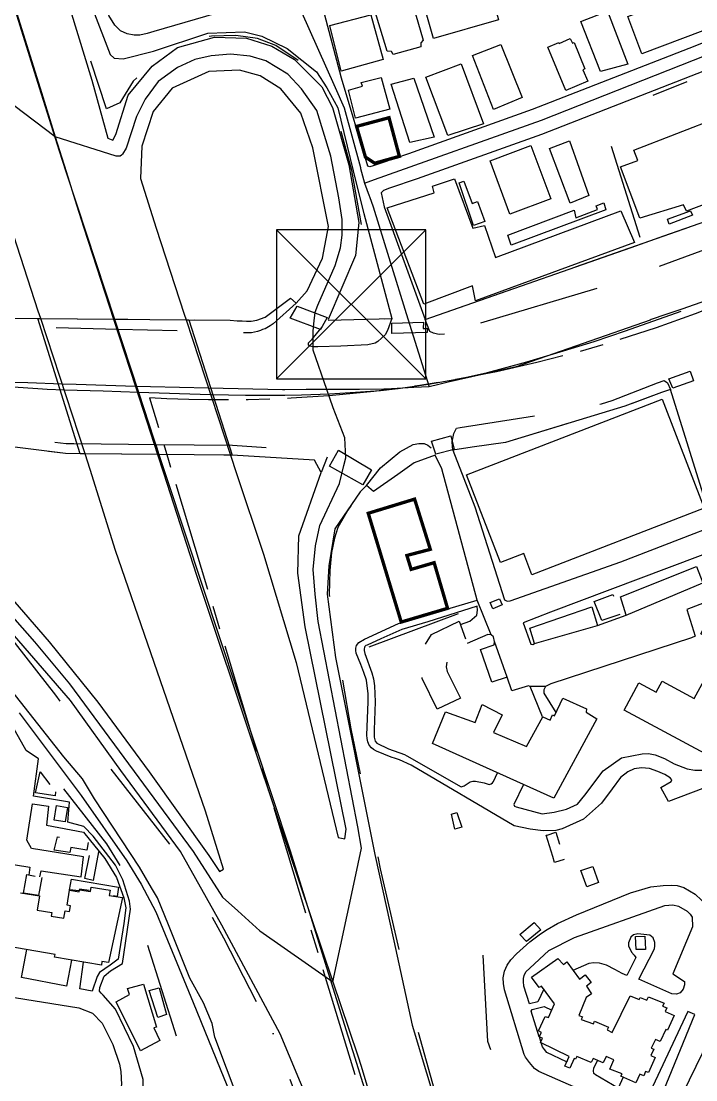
# Model space of a CAD drawing. Header units: millimetres. Extents: x 198785 to 203305, y 542885 to 545889.
# Drawn here: x 201606.3 to 201809.7, y 544635.4 to 544954.6 of the extents above; entities that cross this region are included whole.
import ezdxf

# ---------------------------------------------------------------- set-up
doc = ezdxf.new("R2010")
doc.units = ezdxf.units.MM
for name, pattern in [('FENCE_25K', [54.3, 28.7, -9.2, -16.4]), ('HIDDEN_BULD_25K', [28.8, 18.4, -10.4]), ('HIDDEN_EMD_25K', [50.97, 33.12, -5.36, 7.13, -5.36]), ('HIDDEN_IN_25K', [56.5, 36.5, -20])]:
    doc.linetypes.add(name, pattern=pattern)
for name, color, linetype in [('A0013111', 253, 'Continuous'), ('A0013114', 253, 'Continuous'), ('A0013117', 253, 'Continuous'), ('A0013118', 253, 'Continuous'), ('A0023211', 253, 'Continuous'), ('A0023214', 253, 'Continuous'), ('A0023217', 253, 'Continuous'), ('A0033324', 253, 'Continuous'), ('A0043325', 253, 'Continuous'), ('A0073340', 253, 'Continuous'), ('B0014111', 253, 'Continuous'), ('B0014112', 253, 'Continuous'), ('B0014113', 253, 'Continuous'), ('B0014115', 253, 'Continuous'), ('B0014116', 253, 'Continuous'), ('B0024120', 253, 'Continuous'), ('C0076117', 253, 'Continuous'), ('C0523121', 253, 'Continuous'), ('G0018117', 253, 'Continuous'), ('H0027313', 253, 'Continuous')]:
    doc.layers.add(name, color=color, linetype=linetype)

# ---------------------------------------------------------------- blocks, each defined once
blk = doc.blocks.new('H0027313')
at = {"layer": 'H0027313'}
blk.add_lwpolyline([(-22.5, 22.5), (-22.5, -22.5), (22.5, -22.5), (22.5, 22.5)], close=True, dxfattribs=at)
for points in [[(22.5, 22.5), (-22.5, -22.5)], [(-22.5, 22.5), (22.5, -22.5)]]:
    blk.add_lwpolyline(points, dxfattribs=at)

msp = doc.modelspace()

# ---------------------------------------------------------------- linework, layer by layer
at = {"layer": 'A0013111'}
for points in [[(201599.99, 545027.11), (201627.58, 544936.85), (201632.4, 544919.3), (201633.93, 544918.72), (201634.81, 544920.48), (201638.57, 544932.28), (201645.79, 544941.05), (201653.47, 544946.65), (201664.55, 544949.78), (201674.19, 544949.47), (201681.82, 544947.13), (201688.71, 544943.04), (201696.96, 544934.82), (201700.15, 544928.56), (201705.06, 544911.33), (201708.14, 544893.9), (201707.04, 544883.98), (201698.85, 544864.63), (201698.98, 544864.47)], [(201675.68, 544864.16), (201677.34, 544864.48), (201679.89, 544865.38), (201687.47, 544871.08), (201689.18, 544869.63), (201692.56, 544873.29), (201697.18, 544883.16), (201698.98, 544892.67), (201694.22, 544916.43), (201690.65, 544926.9), (201684.63, 544934.22), (201678.35, 544938.11), (201672.12, 544939.83), (201662.9, 544939.48), (201651.81, 544934.39), (201646.11, 544927.34), (201642.71, 544916.95), (201642.31, 544907.14), (201646.96, 544892.17), (201655.45, 544866.32), (201656.02, 544864.59), (201669.41, 544823.74), (201671.21, 544818.25), (201679.37, 544793.87), (201689.21, 544761.2), (201701.91, 544708.48), (201703.83, 544708.07), (201704.32, 544710.97), (201691.92, 544771.98), (201689.69, 544788.16), (201689.98, 544799.42), (201696.73, 544818.55), (201694.68, 544822.2)], [(201597.84, 544786.83), (201614.72, 544767.48), (201629.4, 544749.25), (201644.89, 544728.25), (201662.85, 544703.06), (201666.11, 544698.21), (201667.26, 544698.91), (201661.86, 544716.44), (201634.73, 544795.05), (201627.1, 544819.48), (201625.56, 544824.19), (201612.2, 544864.94), (201611.46, 544867.21), (201598.65, 544906.4)], [(201729.32, 544504.35), (201709.13, 544575.29), (201693.28, 544627.88), (201684.37, 544649.31), (201666.82, 544682.06), (201654.39, 544704.28), (201636.4, 544728.62), (201621.21, 544749.8), (201603.03, 544770.8), (201582.94, 544793.04), (201564.31, 544811.63), (201563.44, 544812.15), (201549.95, 544814.63), (201497.63, 544855.08)], [(201719.8, 544817.94), (201712.48, 544812.83), (201710.37, 544814.56), (201708.49, 544812.67), (201700.81, 544801.56), (201699.05, 544790.35), (201698.54, 544781.88), (201701.09, 544762.73), (201712.88, 544703.36), (201718.6, 544677.3), (201724.19, 544651.84), (201750.04, 544565.66), (201768.63, 544504.36)]]:
    msp.add_lwpolyline(points, dxfattribs=at)
at = {"layer": 'A0013114'}
for points in [[(201728.13, 544864.71), (201790.19, 544886.41), (201800.04, 544889.86), (201854.14, 544908.77), (201853.47, 544910.62), (201840.89, 544945.77), (201839.4, 544949.32), (201837.3, 544949.67)], [(201550.87, 544878.91), (201563.61, 544872.74), (201570.6, 544869.96), (201577.12, 544867.72), (201581.37, 544866.7), (201582.03, 544865.64), (201584.83, 544865.38), (201591.95, 544865.09), (201611.36, 544864.95), (201612.2, 544864.94), (201656.02, 544864.59), (201656.87, 544864.58), (201669.35, 544864.46), (201671.46, 544864.3), (201672.97, 544864.26), (201674.21, 544864.16), (201675.68, 544864.16)], [(201698.98, 544864.47), (201718.02, 544864.95)], [(201802.05, 544843.6), (201799.27, 544842.68), (201788.22, 544838.52), (201752.34, 544827.55), (201742.2, 544826.13), (201736.38, 544825.31)], [(201694.68, 544822.2), (201669.89, 544823.73), (201669.41, 544823.74), (201625.56, 544824.19), (201624.13, 544824.2), (201619.71, 544824.25), (201589.77, 544827.96), (201567.43, 544830.61), (201565.26, 544831.15), (201564.88, 544831.17)], [(201731.1, 544823.8), (201724.79, 544821.42), (201719.8, 544817.94)]]:
    msp.add_lwpolyline(points, dxfattribs=at)
at = {"layer": 'A0013117'}
for points in [[(201711.43, 544910.72), (201710.83, 544910.94), (201702.87, 544937.47), (201697.32, 544958.3), (201697.72, 544959.84), (201700.41, 544961.61), (201701.46, 544961.91), (201801.39, 544991.38), (201808.33, 544992.21), (201814.51, 544990.75), (201819.34, 544988.16), (201823.6, 544984.13), (201828.58, 544975.19), (201834.72, 544960.51), (201834.35, 544957.2), (201834.18, 544957.04), (201833.66, 544956.84), (201809.37, 544947.07), (201760.35, 544927.98), (201723.08, 544914.6), (201714.82, 544911.8), (201712.4, 544910.99), (201711.43, 544910.72)], [(201627.88, 544958.17), (201633.11, 544944.61), (201634.33, 544943.47), (201637.03, 544943.25), (201646.18, 544945.57), (201662.62, 544951.01), (201673.59, 544951.44), (201678.85, 544950.1), (201686.49, 544946.34), (201695.3, 544939.31), (201698.47, 544934.57), (201701.75, 544928.47), (201706.4, 544909.48), (201708.48, 544900.99), (201709.55, 544896.61), (201718.02, 544864.95)], [(201837.3, 544949.67), (201836.58, 544949.39), (201812.31, 544939.64), (201763.16, 544920.48), (201725.71, 544907.05), (201717.38, 544904.23), (201715.51, 544903.6), (201714.85, 544902.85), (201715.74, 544898.59), (201728.13, 544864.71)]]:
    msp.add_lwpolyline(points, dxfattribs=at)
at = {"layer": 'A0013118'}
for points in [[(201736.38, 544825.31), (201743.01, 544808.16), (201751.99, 544780.18), (201752.79, 544779.78), (201753.67, 544779.81), (201787.1, 544791.61), (201834.42, 544809.84), (201842.19, 544812.83), (201875.65, 544825.72), (201875.64, 544827.04), (201874.94, 544828.35), (201874.22, 544828.92), (201871.94, 544828.75), (201815.36, 544805.7), (201813.41, 544807.18), (201802.05, 544843.6)], [(201875.17, 544802.92), (201850.11, 544793.47), (201845.05, 544791.57), (201810.89, 544778.69), (201806.93, 544777.18), (201809.46, 544769.17), (201808.36, 544768.72), (201766.01, 544754.77), (201764.34, 544753.95), (201759.72, 544754.04), (201759.19, 544754.24), (201754.18, 544752.72), (201752.77, 544756.82), (201749.03, 544767.59), (201748.72, 544768.93), (201747.97, 544769.59), (201743.74, 544780.02), (201733.06, 544819.66), (201731.1, 544823.8)], [(201838.74, 544803.39), (201837.37, 544803.34), (201765.82, 544776.38), (201757.61, 544773.23), (201759.98, 544766.72), (201760.58, 544766.62), (201761.08, 544766.95), (201780.04, 544772.35), (201788.65, 544775.47), (201811.74, 544785.24), (201817.82, 544787.64), (201835.81, 544793.48), (201842.39, 544796.57), (201840.73, 544802.04), (201839.79, 544803.15), (201838.74, 544803.39)], [(201788.65, 544775.47), (201786.96, 544781.08), (201809.88, 544790.22), (201811.74, 544785.24)], [(201822.13, 544727.2), (201801.44, 544719.34), (201799.11, 544723.55), (201802.25, 544725.39), (201802.45, 544725.84), (201801.95, 544726.49), (201800.31, 544727.47), (201798.19, 544728.37), (201795.67, 544729.23), (201793.29, 544729.5), (201791.12, 544729.17), (201789.2, 544728.28), (201786.92, 544726.55), (201784.43, 544723.12), (201781.2, 544718.84), (201775.83, 544713.98), (201769.36, 544711.12), (201767.44, 544710.57), (201763.69, 544710.45), (201759.76, 544710.97), (201754.88, 544712.01), (201723.82, 544730.24), (201720.31, 544731.86), (201719.11, 544732.29), (201717.79, 544732.69), (201713.4, 544734.49), (201712.51, 544735), (201711.93, 544735.51), (201711.22, 544736.3), (201710.8, 544737.33), (201710.61, 544738.29), (201710.52, 544739.37), (201710.89, 544749.33), (201710.93, 544751.76), (201710.38, 544755.88), (201709.55, 544758.24), (201708.65, 544760.61), (201707.32, 544764.03), (201707.17, 544764.82), (201707.18, 544765.53), (201707.35, 544766.32), (201708.06, 544767.28), (201709.75, 544768.23), (201720.02, 544773.01), (201743.74, 544780.02)], [(201743.79, 544778.26), (201728.85, 544773.53), (201721.06, 544771.14), (201714.71, 544768.35), (201710.62, 544766.51), (201710.23, 544766.35), (201709.94, 544766.11), (201709.77, 544765.84), (201709.66, 544765.29), (201709.7, 544764.89), (201709.94, 544763.97), (201712, 544758.1), (201712.48, 544756.36), (201712.8, 544754.22), (201713, 544749.34), (201712.74, 544740.98), (201712.68, 544738.74), (201712.98, 544737.54), (201713.5, 544736.91), (201716.99, 544735.19), (201721.82, 544733.49), (201722.57, 544733.14), (201738.97, 544723.71), (201739.79, 544724.08), (201741.63, 544725.28), (201742.49, 544725.44), (201743.22, 544725.47), (201745.89, 544724.95), (201747.42, 544724.49), (201747.98, 544724.64), (201748.34, 544724.95), (201748.63, 544725.38), (201749.86, 544727.98)], [(201738.7, 544772.67), (201741.57, 544773.7), (201743.63, 544775.49), (201743.83, 544776.98), (201743.79, 544778.26)], [(201761.08, 544766.95), (201759.62, 544771.57), (201778.3, 544778.04), (201780.04, 544772.35)], [(201747.97, 544769.59), (201747, 544769.7), (201740.77, 544767.01)], [(201752.77, 544756.82), (201748.14, 544755.31), (201744.73, 544765.18), (201748.89, 544766.58), (201749.03, 544767.59)], [(201763.48, 544744.87), (201759.72, 544754.04)], [(201764.34, 544753.95), (201763.83, 544752.97), (201763.89, 544751.95), (201767.49, 544746.15)], [(201671.71, 544629.58), (201664.65, 544648.27), (201663.86, 544652.35), (201661.29, 544658.63), (201657.2, 544666.09), (201650.68, 544682.09), (201647.36, 544690.24), (201645.6, 544693.3), (201641.94, 544699.52), (201628.44, 544720.1), (201624.79, 544726.14), (201619.18, 544732.8), (201603.54, 544752.67)], [(201605.67, 544746.05), (201624.44, 544721.09), (201638.16, 544701.48), (201642.51, 544694.42), (201646.86, 544686.07), (201658.14, 544658.68), (201667.36, 544636.02), (201674.9, 544617.72)], [(201643.08, 544632.31), (201643.11, 544635.45), (201640.18, 544645.43), (201634.79, 544656.69), (201631.05, 544660.89), (201630.38, 544661.55), (201629.96, 544662.15), (201630.07, 544663.23), (201631.35, 544666.63), (201633.22, 544668.3), (201636.85, 544670.44), (201639.28, 544686.88), (201638.93, 544689.29), (201636.96, 544695.7), (201634.77, 544700.13), (201627.97, 544708.9), (201625.17, 544711.83), (201620.35, 544713.14), (201620.91, 544719.16), (201610.04, 544720.9), (201611.57, 544732.22), (201607.82, 544734.71), (201603.71, 544742.03)], [(201757.74, 544724.43), (201754.76, 544718.37), (201754.99, 544717.94), (201755.53, 544717.68), (201763.36, 544715.6), (201767.01, 544716.07), (201770.73, 544717), (201774.01, 544718.51), (201776.23, 544721.27), (201781.71, 544728.52), (201787.28, 544732.46), (201793.49, 544733.71), (201795.4, 544733.75), (201797.42, 544733.38), (201800.23, 544732.26), (201803.11, 544730.67), (201807.1, 544729.21), (201809.38, 544728.79), (201811.53, 544728.8)], [(201611.92, 544696.56), (201612.31, 544698.39), (201624.43, 544696.64), (201625.11, 544702.66), (201609.48, 544705.13), (201607.98, 544707.67), (201609.76, 544718.63), (201614.52, 544717.9), (201614, 544712.18), (201625.14, 544710.03), (201631.52, 544702.18), (201635.07, 544696.39), (201637.3, 544690.31), (201637.85, 544687.28), (201637.31, 544682.57), (201635.57, 544671.82), (201633.15, 544669.98), (201629.96, 544667.72), (201629.18, 544666.58), (201627.7, 544662.09), (201623.95, 544662.83), (201625.13, 544670.9)], [(201587.87, 544695.63), (201585.13, 544697.46), (201574.36, 544702.13), (201573.53, 544702.93), (201573.59, 544704.31), (201573.93, 544704.83), (201575.43, 544704.92), (201608.95, 544699.52), (201608.66, 544697.15)], [(201780.25, 544630.02), (201762.38, 544637.86), (201760.99, 544638.84), (201759.52, 544640.61), (201758.37, 544642.22), (201757.91, 544643.05), (201751.97, 544662.56), (201751.67, 544664.45), (201751.61, 544666.14), (201752.01, 544668.13), (201752.82, 544669.95), (201753.92, 544671.61), (201755.66, 544673.36), (201759.64, 544677.02), (201762.81, 544679.37), (201764.84, 544680.73), (201767.94, 544682.5), (201773.65, 544685.15), (201789.94, 544691.82), (201796.15, 544693.56), (201799.86, 544694.03), (201802.44, 544694.14), (201804, 544694.04), (201806.04, 544693.38), (201809.48, 544691.34), (201813.29, 544687.75)], [(201763.83, 544662.76), (201762.03, 544658.95), (201759.48, 544658.31), (201757.86, 544663.63), (201757.77, 544665.09), (201757.77, 544665.91), (201757.96, 544666.86), (201758.47, 544667.91), (201759.65, 544669.03), (201765.35, 544674.38), (201773.12, 544678.29), (201800.29, 544687.98), (201802.7, 544688.18), (201804.39, 544687.73), (201807.05, 544686.28), (201807.95, 544685.34), (201808.55, 544684.42), (201808.64, 544681.49), (201802.77, 544667.36), (201806.28, 544665.02), (201806.24, 544663.99), (201805.83, 544662.72), (201804.92, 544661.6), (201803.85, 544661.21), (201802.45, 544661.37), (201792.53, 544665.78), (201797.16, 544674.9), (201797.32, 544675.84), (201797.27, 544676.78), (201796.8, 544678.21), (201795.83, 544679.03), (201792.15, 544679.44), (201790.87, 544679.07), (201790.11, 544678.46), (201789.33, 544676.73), (201789.37, 544675.8), (201790.3, 544673.85), (201791.12, 544673.02), (201791.55, 544672.3), (201788.87, 544666.83), (201787.43, 544667.44), (201785.27, 544668.71), (201782.75, 544669.97), (201780.62, 544670.53), (201778.94, 544670.71), (201777.37, 544670.5), (201772.61, 544668.38)], [(201621.52, 544671.51), (201619.98, 544663.65), (201606.45, 544666.26), (201608.03, 544674.67)], [(201580.1, 544662.61), (201580.42, 544664.02), (201623.74, 544657.06), (201627.84, 544655.49), (201630.76, 544652.46), (201633.9, 544646.05), (201635.98, 544640.11), (201636.4, 544637.86), (201636.59, 544633.99), (201636.09, 544631.89), (201635.31, 544630.83), (201634.42, 544630.14), (201633.19, 544629.7), (201598.68, 544624.37), (201597.9, 544624.82), (201597.45, 544625.54), (201597.25, 544627.01), (201598.09, 544633.09)], [(201762.49, 544648.4), (201760.06, 544656.07), (201760.31, 544656.6), (201763.93, 544657.46), (201766.23, 544656.4)], [(201807.23, 544655.99), (201792.91, 544625.38), (201792.88, 544624.55), (201798.16, 544610.32), (201798.45, 544609.89), (201798.68, 544609.79), (201800.83, 544614.2), (201797.28, 544625.69), (201809.34, 544655.05), (201807.23, 544655.99)], [(201762.94, 544646.98), (201762.5, 544648.39)], [(201839.86, 544632.6), (201840.91, 544635.6), (201841.76, 544637.79), (201841.98, 544639), (201841.43, 544639.77), (201818.9, 544649.59), (201817.87, 544649.72), (201816.93, 544649.68), (201815.89, 544649.55), (201814.97, 544649.3), (201814.54, 544649.03), (201813.56, 544647.41), (201803.78, 544627.22)], [(201770.88, 544641.1), (201770.73, 544640.86), (201764.8, 544643.68), (201764.1, 544644.51), (201763.47, 544645.31), (201763.08, 544646.55)], [(201787.74, 544636.16), (201786.27, 544632.88), (201779.45, 544636.87), (201778.95, 544637.35), (201778.82, 544638.11), (201778.93, 544638.96), (201780.06, 544641.25)]]:
    msp.add_lwpolyline(points, dxfattribs=at)
at = {"layer": 'A0023211'}
for points in [[(201481.48, 545373.08), (201483.3, 545366.67), (201485.27, 545359.77), (201485.83, 545357.81), (201486.33, 545356.07), (201492.46, 545334.56), (201495.3, 545324.58), (201495.88, 545322.52), (201496.47, 545320.46), (201528.46, 545208.21), (201550.34, 545133.94), (201563.57, 545089.06), (201612, 544934.46), (201616.59, 544919.79)], [(201700.29, 544664.94), (201706.9, 544695.79), (201708.92, 544705.21), (201707.75, 544711.64), (201695.88, 544773.55), (201694.89, 544781.8), (201694.37, 544789.25), (201695.02, 544796.45), (201696.37, 544802.58), (201702.29, 544815.23), (201703.61, 544820.68), (201704.16, 544822.98), (201703.91, 544829), (201700.39, 544838.04), (201698.47, 544843.55), (201694.36, 544855.37), (201694.36, 544861.14), (201694.67, 544864.41), (201694.88, 544866.68), (201694.9, 544866.9), (201695.7, 544868.96), (201700.96, 544880.95), (201702.52, 544886.26), (201703.09, 544890.14), (201703.06, 544894.77), (201702.03, 544901.33), (201699.64, 544913.88), (201695.4, 544927.73), (201690.85, 544934.22), (201686.67, 544938.63), (201680.09, 544942.62), (201675.29, 544944.05), (201669.46, 544944.64), (201663.61, 544944.18), (201658.7, 544943.04), (201653.45, 544940.61), (201647.63, 544936.45), (201643.72, 544931.14), (201641.08, 544925.91), (201637.99, 544916.33), (201636.89, 544914.52), (201636.52, 544914.24), (201636.16, 544913.95), (201635.27, 544913.95), (201634.93, 544913.95), (201616.59, 544919.79)], [(201616.59, 544919.79), (201591.57, 544938.64)], [(201616.59, 544919.79), (201619.88, 544909.29), (201623.04, 544899.22), (201625.19, 544892.34), (201634.14, 544864.78), (201634.15, 544864.76), (201640.73, 544844.49), (201647.45, 544823.96), (201649.25, 544818.47), (201659.21, 544787.53), (201677.25, 544733.37), (201687.01, 544704.36), (201700.29, 544664.94)], [(201593.2, 544786.83), (201610.31, 544767.48), (201620.86, 544754.85), (201658.18, 544704.28), (201667.04, 544690.47), (201671.59, 544686.36), (201678.29, 544680.31), (201700.29, 544664.94)], [(201700.29, 544664.94), (201705.11, 544650.63), (201707.92, 544642.29), (201708.73, 544639.86), (201729.59, 544570.47), (201748.97, 544504.36)]]:
    msp.add_lwpolyline(points, dxfattribs=at)
at = {"layer": 'A0023214'}
msp.add_lwpolyline([(201831.74, 544877.01), (201805.4, 544867.82), (201800.59, 544866.14), (201796.22, 544864.62), (201795.91, 544864.51), (201755.54, 544850.42), (201735.05, 544845.73), (201732.24, 544845.09), (201729.26, 544844.41), (201724.63, 544844.15), (201716.23, 544843.69), (201715.59, 544843.65), (201708.32, 544843.6), (201698.47, 544843.55), (201692.21, 544843.51), (201685.74, 544843.47), (201685.04, 544843.49), (201662.78, 544843.96), (201645.27, 544844.34), (201640.73, 544844.49), (201622.91, 544845.07), (201618.67, 544845.21), (201608.31, 544845.55), (201578.39, 544846.25)], dxfattribs=at)
at = {"layer": 'A0023217'}
for points in [[(201688.04, 544963.69), (201662.85, 544956.31), (201661.91, 544956.03), (201646.32, 544951.46), (201644.29, 544950.86), (201642.12, 544950.44), (201640.39, 544950.44), (201638.24, 544950.83), (201636.25, 544951.74), (201634.59, 544953.43), (201632.74, 544956.34), (201631.9, 544957.95), (201628.76, 544963.94), (201625.61, 544971.42), (201624.08, 544976.13), (201623.94, 544976.55), (201618.07, 544996.93), (201615.67, 545005.27), (201614.35, 545009.84)], [(201688.04, 544963.69), (201690.28, 544958.65), (201690.55, 544958.04), (201700.94, 544934.61), (201703.66, 544928.47), (201708.56, 544910.48), (201708.63, 544910.22), (201709.84, 544905.8)], [(201709.84, 544905.8), (201712.85, 544906.87), (201763.16, 544924.78), (201774.6, 544929.3), (201835.71, 544953.42), (201837.41, 544954.09), (201842.42, 544956.07)], [(201709.84, 544905.8), (201711.2, 544901.96), (201711.26, 544901.8), (201712.4, 544898.59), (201717.14, 544883.34), (201722.9, 544864.83), (201729.26, 544844.41)]]:
    msp.add_lwpolyline(points, dxfattribs=at)
at = {"layer": 'A0033324', "linetype": 'HIDDEN_IN_25K', "flags": 128}
for points in [[(201733.94, 544860.29), (201732.51, 544860.17), (201731.8, 544860.25), (201730.62, 544860.5), (201729.51, 544861.03), (201728.13, 544864.71), (201822.64, 544897.76), (201852.82, 544908.31), (201853.72, 544905.36), (201853.83, 544905), (201853.99, 544904.1), (201854.04, 544903.12), (201853.77, 544902.47), (201833.62, 544893.59), (201793.49, 544878.73), (201784.41, 544875.37), (201733.94, 544860.29)], [(201674.21, 544864.16), (201675.68, 544864.16), (201677.34, 544864.48), (201679.89, 544865.38), (201687.47, 544871.08), (201689.18, 544869.63), (201682.29, 544863.36), (201681.33, 544862.71), (201679.88, 544861.85), (201679.02, 544861.62), (201678.41, 544861.34), (201677.53, 544861.09), (201675.77, 544860.62), (201635.45, 544861.68), (201611.14, 544862.31), (201594.17, 544862.71), (201585.36, 544863.3), (201581.39, 544863.75), (201577.45, 544864.69), (201572.51, 544866.23), (201564.89, 544869.16), (201553.12, 544874.52), (201548.33, 544876.7), (201547.39, 544877.48), (201547.26, 544878.01), (201548.19, 544880.63), (201550.87, 544878.91), (201563.61, 544872.74), (201570.6, 544869.96), (201577.12, 544867.72), (201581.37, 544866.7), (201582.03, 544865.64), (201584.83, 544865.38), (201591.95, 544865.09), (201611.36, 544864.95), (201612.2, 544864.94), (201634.43, 544864.76), (201656.02, 544864.59), (201656.87, 544864.58), (201669.35, 544864.46), (201671.46, 544864.3), (201672.97, 544864.26), (201674.21, 544864.16)], [(201718.02, 544864.95), (201716.71, 544861.36), (201716, 544860.07), (201713.79, 544858.05), (201712.97, 544857.5), (201710.79, 544857.01), (201702.63, 544856.67), (201695.72, 544856.38), (201694.49, 544856.46), (201693.82, 544856.48), (201693.37, 544856.67), (201692.94, 544856.95), (201692.88, 544857.32), (201692.94, 544857.61), (201694, 544858.77), (201695.75, 544860.85), (201697.13, 544862.45), (201698.85, 544864.63), (201698.98, 544864.47), (201718.02, 544864.95)], [(201742.2, 544826.13), (201736.38, 544825.31), (201736.19, 544827.74), (201736.71, 544830.32), (201737.5, 544831.89), (201738.63, 544832.12), (201766.96, 544836.54), (201767.67, 544836.68), (201781.27, 544839.28), (201784.44, 544840.22), (201798.1, 544845.53), (201800.08, 544846.3), (201801.13, 544845.53), (201802.05, 544843.6), (201799.27, 544842.68), (201788.22, 544838.52), (201752.34, 544827.55), (201742.2, 544826.13)], [(201646.86, 544826.97), (201647.85, 544823.96), (201625.56, 544824.19), (201624.13, 544824.2), (201619.71, 544824.25), (201589.77, 544827.96), (201567.43, 544830.61), (201561.14, 544825.31), (201552.91, 544832.01), (201552.55, 544832.54), (201552.85, 544833.8), (201553.24, 544834.23), (201554.2, 544835.01), (201555.14, 544835.29), (201555.77, 544835.62), (201557.12, 544835.54), (201559.18, 544835.15), (201571.11, 544834.03), (201598.2, 544829.89), (201619.91, 544827.25), (201622.14, 544827.23), (201646.86, 544826.97)], [(201647.85, 544823.96), (201646.86, 544826.97), (201669.99, 544826.73), (201682.26, 544825.97), (201694.86, 544825.2), (201698.39, 544824.83), (201698.66, 544823.39), (201696.73, 544818.55), (201694.68, 544822.2), (201669.89, 544823.73), (201669.41, 544823.74), (201647.85, 544823.96)], [(201719.8, 544817.94), (201712.48, 544812.83), (201710.37, 544814.56), (201714.63, 544819.96), (201720.41, 544824.77), (201724.45, 544826.97), (201726.2, 544827.27), (201727.78, 544827.23), (201728.86, 544826.82), (201729.87, 544825.93), (201731.1, 544823.8), (201724.79, 544821.42), (201719.8, 544817.94)]]:
    msp.add_lwpolyline(points, dxfattribs=at)
at = {"layer": 'A0043325'}
for points in [[(201698.53, 544865.3), (201696.5, 544861.64), (201687.4, 544865.11), (201689.53, 544868.65), (201698.53, 544865.3)], [(201728.7, 544860.77), (201718.04, 544860.4), (201718.04, 544863.6), (201727.54, 544863.89), (201727.51, 544861.99), (201728.77, 544861.98), (201728.7, 544860.77)], [(201808.99, 544846.12), (201802.7, 544843.99), (201801.55, 544846.79), (201807.94, 544849.08), (201808.99, 544846.12)], [(201736.81, 544825.5), (201731.27, 544824.08), (201729.97, 544828.01), (201735.8, 544829.59), (201736.81, 544825.5)], [(201711.93, 544819.3), (201709.34, 544814.85), (201699.22, 544820.42), (201701.99, 544825.27), (201711.93, 544819.3)], [(201751.27, 544778.59), (201748.48, 544777.46), (201747.65, 544779.28), (201750.53, 544780.4), (201751.27, 544778.59)]]:
    msp.add_lwpolyline(points, dxfattribs=at)
at = {"layer": 'A0073340'}
msp.add_lwpolyline([(201656.87, 544864.58), (201669.89, 544823.73), (201669.41, 544823.74), (201625.56, 544824.19), (201624.13, 544824.2), (201611.36, 544864.95), (201612.2, 544864.94), (201656.02, 544864.59), (201656.87, 544864.58)], dxfattribs=at)
at = {"layer": 'B0014111'}
for points in [[(201830.95, 544958.92), (201793.34, 544944.73), (201789.17, 544956.01), (201826.88, 544970.15), (201830.95, 544958.92)], [(201726.79, 544946.86), (201718.43, 544944.59), (201717.89, 544945.5), (201716.66, 544945.58), (201712.03, 544960.76), (201712.82, 544961.9), (201721.91, 544964.64), (201723.09, 544964.16), (201727.46, 544948.89), (201726.77, 544948.08), (201726.79, 544946.86)], [(201715.45, 544943.04), (201702.81, 544939.58), (201699.39, 544953.36), (201711.71, 544956.54), (201715.45, 544943.04)], [(201745.7, 544923.65), (201734.88, 544920.12), (201728.3, 544937.77), (201738.98, 544941.75), (201745.7, 544923.65)], [(201825.11, 544904.23), (201806.89, 544897.29), (201805.98, 544899.26), (201792.76, 544895.17), (201786.97, 544910.7), (201792.23, 544912.65), (201790.97, 544915.72), (201816.89, 544925.81), (201825.11, 544904.23)], [(201777.42, 544902.03), (201771.78, 544899.77), (201765.54, 544916.24), (201771.59, 544918.51), (201777.42, 544902.03)], [(201736.93, 544907.04), (201742.42, 544892.16), (201746.01, 544892.97), (201749.31, 544883.38), (201787.1, 544897.44), (201791.22, 544887.84), (201743.26, 544870.28), (201742.35, 544874.78), (201727.72, 544869.25), (201716.64, 544898.36), (201730.79, 544902.89), (201730.31, 544904.82), (201736.93, 544907.04)], [(201739.7, 544906.34), (201742.25, 544899.66), (201743.82, 544900.27), (201746.11, 544894.2), (201742.67, 544893.01), (201738.31, 544905.84), (201739.7, 544906.34)], [(201782.57, 544897.7), (201754.05, 544887.05), (201752.98, 544890.08), (201772.98, 544897.65), (201773.52, 544895.36), (201779.98, 544897.82), (201779.65, 544898.9), (201781.95, 544899.83), (201782.57, 544897.7)], [(201812.21, 544807.77), (201760.24, 544787.68), (201757.78, 544794.06), (201750.81, 544791.36), (201740.58, 544817.83), (201799.52, 544840.61), (201812.21, 544807.77)], [(201648.07, 544647.21), (201642.27, 544644.18), (201634.9, 544658.91), (201638.93, 544661.13), (201638.37, 544662.89), (201643.15, 544664.25), (201647.13, 544651.3), (201646.32, 544651.04), (201648.07, 544647.21)]]:
    msp.add_lwpolyline(points, dxfattribs=at)
at = {"layer": 'B0014111', "const_width": 1}
for points in [[(201720.31, 544913.86), (201712.86, 544911.78), (201710.08, 544913.63), (201707.41, 544922.89), (201717.19, 544925.51), (201720.31, 544913.86)], [(201722.57, 544793.51), (201723.86, 544789.31), (201730.79, 544791.33), (201734.83, 544777.57), (201720.87, 544773.43), (201710.93, 544806.23), (201724.9, 544810.5), (201729.64, 544795.36), (201722.57, 544793.51)]]:
    msp.add_lwpolyline(points, dxfattribs=at)
at = {"layer": 'B0014112'}
msp.add_lwpolyline([(201717.4, 544928.13), (201707.07, 544925.33), (201705.01, 544933.86), (201709.19, 544935.06), (201708.83, 544936.1), (201714.87, 544937.68), (201717.4, 544928.13)], dxfattribs=at)
at = {"layer": 'B0014113'}
for points in [[(201750.21, 544955.03), (201730.55, 544949.41), (201725.77, 544966.41), (201745.66, 544971.81), (201750.21, 544955.03)], [(201789.19, 544941.68), (201780.94, 544939.47), (201774.97, 544954.55), (201783.05, 544957.68), (201789.19, 544941.68)], [(201771.77, 544949.35), (201772.48, 544947.99), (201772.95, 544948.16), (201776.18, 544940.24), (201775.65, 544939.96), (201777.11, 544936.5), (201770.53, 544933.75), (201765.08, 544946.82), (201768.36, 544948.23), (201768.48, 544947.9), (201771.77, 544949.35)], [(201757.32, 544931.6), (201748.69, 544927.96), (201742.4, 544944.24), (201750.84, 544947.62), (201757.32, 544931.6)], [(201730.75, 544919.67), (201723.51, 544918.02), (201717.83, 544935.6), (201724.71, 544937.42), (201730.75, 544919.67)], [(201765.92, 544901.03), (201753.63, 544896.43), (201747.63, 544912.54), (201759.94, 544917.17), (201765.92, 544901.03)]]:
    msp.add_lwpolyline(points, dxfattribs=at)
at = {"layer": 'B0014115'}
for points in [[(201824.67, 544779.06), (201834.04, 544774), (201812.33, 544733.76), (201788.02, 544746.88), (201792.46, 544755.12), (201797.74, 544752.27), (201799.54, 544755.61), (201809.19, 544750.4), (201815.15, 544761.44), (201814.67, 544761.69), (201816.51, 544765.1), (201813.51, 544766.72), (201814.31, 544768.21), (201811.16, 544769.91), (201814.19, 544775.52), (201819.97, 544772.41), (201821.4, 544775.06), (201822.26, 544774.59), (201824.67, 544779.06)], [(201776.58, 544746.21), (201779.81, 544744.2), (201766.9, 544720.3), (201730.28, 544736.8), (201734.22, 544746.38), (201743.12, 544743.13), (201745.31, 544748.54), (201751.25, 544745.43), (201748.65, 544740.13), (201758.59, 544735.86), (201763.5, 544744.9), (201765.78, 544743.84), (201766.46, 544745.41), (201767.03, 544745.17), (201769.54, 544750.51), (201776.73, 544747.31), (201776.58, 544746.21)], [(201606.14, 544691.8), (201611.81, 544690.9), (201611.1, 544686.53), (201615.54, 544685.81), (201615.37, 544684.76), (201619.21, 544684.14), (201619.58, 544686.38), (201620.89, 544686.17), (201621.17, 544687.88), (201620.16, 544688.05), (201620.9, 544692.55), (201623.83, 544692.08), (201623.93, 544692.72), (201627.24, 544692.19), (201627.46, 544693.53), (201633.11, 544692.61)], [(201633.11, 544692.61), (201632.85, 544690.98), (201636.82, 544690.34), (201632.64, 544670.76), (201630.67, 544671.09), (201630.48, 544669.99), (201616.4, 544672.38), (201616.54, 544673.22), (201593.12, 544677.19)], [(201768.12, 544672.03), (201769.75, 544670.15), (201770.75, 544670.94), (201774.56, 544665.7), (201776.32, 544667.09), (201778.11, 544664.72), (201776.69, 544663.61), (201778.19, 544661.36), (201776.66, 544660.2), (201774.44, 544654.76), (201775.47, 544654.37), (201775.15, 544653.59), (201778.77, 544652.28), (201779.11, 544653.08), (201783.3, 544651.26), (201782.96, 544650.43), (201784.42, 544649.69), (201789.83, 544660.69), (201792.63, 544659.6), (201792.9, 544660.19), (201794.85, 544659.4), (201795.36, 544660.42), (201800.09, 544658.56), (201799.64, 544657.61), (201800.96, 544657.06), (201800.45, 544656.01), (201803.12, 544654.82), (201801.13, 544650.38), (201800.62, 544650.58), (201798.9, 544646.91), (201797.48, 544647.51), (201796.24, 544644.99), (201797.04, 544644.66), (201796.12, 544642.69), (201797.38, 544642.12), (201795.37, 544637.57), (201794.54, 544637.95), (201793.97, 544636.59), (201792.81, 544637.08), (201791.61, 544634.47), (201787.04, 544636.48), (201787.44, 544637.25), (201783.79, 544638.65), (201784.97, 544641.38), (201782.61, 544642.39), (201781.72, 544640.53), (201778.67, 544641.85), (201778.14, 544640.64), (201773.8, 544642.46), (201773.42, 544641.61), (201773.03, 544641.82), (201771.72, 544638.87), (201770.13, 544639.47), (201771.49, 544642.43), (201762.84, 544646.69), (201763.47, 544647.98), (201762.49, 544648.39), (201763.11, 544649.69), (201762.25, 544650.14), (201764.29, 544654.53), (201765.27, 544654.23), (201767.09, 544658.34), (201763.18, 544663.65), (201762.48, 544663.21), (201760.15, 544666.33), (201768.12, 544672.03)]]:
    msp.add_lwpolyline(points, dxfattribs=at)
at = {"layer": 'B0014116', "linetype": 'HIDDEN_BULD_25K', "flags": 128}
for points in [[(201808.67, 544896.13), (201801.66, 544893.41), (201801.16, 544894.91), (201808.07, 544897.43), (201808.67, 544896.13)], [(201786.72, 544775.76), (201781.36, 544773.87), (201779.03, 544779.6), (201784.66, 544781.71), (201786.72, 544775.76)], [(201738.71, 544750.47), (201731.7, 544747.13), (201727.19, 544756.46), (201726.63, 544760.25), (201727.11, 544765.08), (201730.01, 544769.63), (201738.31, 544773.73), (201740.83, 544766.83), (201736.62, 544764.79), (201735.79, 544763.9), (201735.09, 544762.88), (201734.66, 544761.44), (201734.43, 544759.91), (201734.71, 544758.48), (201738.71, 544750.47)], [(201616.62, 544722.28), (201616.52, 544721.05), (201610.66, 544721.98), (201612.01, 544728.28), (201616.62, 544722.28)], [(201620.24, 544717.55), (201619.54, 544713.18), (201616.25, 544713.67), (201616.99, 544718.13), (201620.24, 544717.55)], [(201739.16, 544711.63), (201736.98, 544711.02), (201735.99, 544715.55), (201737.58, 544716.02), (201739.16, 544711.63)], [(201770.02, 544701.88), (201767.09, 544700.97), (201766.54, 544702.77), (201764.57, 544709.13), (201764.84, 544709.22), (201767.5, 544710.04), (201770.02, 544701.88)], [(201626.49, 544706.99), (201626.11, 544704.6), (201621.3, 544705.42), (201620.98, 544703.95), (201616.27, 544704.61), (201617.23, 544708.64), (201626.49, 544706.99)], [(201629.61, 544704.19), (201627.99, 544695.55), (201625.51, 544696.1), (201627.47, 544705.79), (201629.61, 544704.19)], [(201780.28, 544694.88), (201776.79, 544693.58), (201774.99, 544698.49), (201778.59, 544699.69), (201780.28, 544694.88)], [(201612.55, 544696.44), (201611.59, 544690.98), (201606.99, 544691.67), (201608.02, 544697.27), (201612.55, 544696.44)], [(201621.44, 544695.93), (201635.7, 544693.46), (201635.27, 544690.68), (201632.93, 544691.06), (201633.18, 544692.72), (201627.42, 544693.68), (201627.16, 544692.4), (201623.86, 544692.87), (201623.77, 544692.34), (201620.84, 544692.71), (201621.44, 544695.93)], [(201762.95, 544680.63), (201758.66, 544677.09), (201756.6, 544679.24), (201760.97, 544682.84), (201762.95, 544680.63)], [(201794.48, 544674.73), (201791.68, 544674.66), (201791.46, 544678.62), (201794.28, 544678.67), (201794.48, 544674.73)]]:
    msp.add_lwpolyline(points, dxfattribs=at)
at = {"layer": 'B0024120', "linetype": 'FENCE_25K', "flags": 128}
for points in [[(201708.9, 544893.32), (201705.94, 544909.56), (201700.91, 544928.26), (201697.53, 544934.89), (201690.16, 544942.53), (201683.1, 544947.24), (201677.53, 544949.4), (201670.97, 544950.33), (201663.66, 544950.13), (201656.92, 544948.3), (201650.79, 544945.78), (201644.62, 544941.02), (201640.11, 544936.52), (201636.04, 544930), (201631.99, 544928.19), (201613.4, 544985.62), (201575.42, 545113.46), (201540.42, 545237.99), (201536.77, 545247.16), (201514.25, 545325.06)], [(201796.79, 544932.33), (201807.05, 544936.45)], [(201792.87, 544889.41), (201781.2, 544926.39), (201790.98, 544930.24)], [(201727.89, 544504.35), (201721.77, 544525.48), (201703.55, 544589.24), (201703.55, 544589.24), (201694.63, 544615.93), (201682.26, 544649.34), (201682.26, 544649.34), (201667.4, 544678.12), (201654.16, 544702.45), (201633.14, 544729.55), (201616.72, 544751.39), (201602.07, 544770.17), (201593.17, 544780.13), (201578.55, 544796.48), (201578.46, 544796.57), (201562.81, 544811.99), (201561.07, 544812.25), (201557.01, 544812.88), (201551.45, 544813.74), (201549.88, 544814.35), (201506.11, 544848.1), (201497.64, 544854.13)], [(201705.67, 544808.52), (201704.73, 544807.18), (201701.77, 544801.97), (201700.73, 544798.74), (201699.84, 544794.43), (201699.3, 544788.93), (201699.16, 544781.74), (201699.89, 544774.56), (201701.81, 544763.69), (201702.02, 544762.44), (201705.63, 544741.24), (201714.53, 544699.04), (201725.6, 544650.89), (201734.45, 544619.53), (201753.94, 544556), (201760.66, 544535.22), (201768.01, 544512.53), (201770.4, 544504.36)], [(201738, 544775.89), (201702.02, 544762.44)], [(201669.16, 544596.67), (201667.9, 544601.22), (201644.37, 544676.37), (201638.29, 544696.52), (201632.13, 544706.58), (201615.62, 544727.65), (201584.3, 544765.22)], [(201787.12, 544543.2), (201761.24, 544609.66), (201746.98, 544646.95), (201745.41, 544676.45)]]:
    msp.add_lwpolyline(points, dxfattribs=at)
at = {"layer": 'C0076117'}
msp.add_lwpolyline([(201647.46, 544654.23), (201644.93, 544662.32), (201647.89, 544663.16), (201650.17, 544655.09), (201647.46, 544654.23)], dxfattribs=at)
at = {"layer": 'C0523121'}
for points in [[(201579.05, 545039.17), (201611.75, 544934.64), (201617.72, 544915.57), (201619.78, 544909.3), (201623.1, 544899.2), (201634.43, 544864.76), (201641.66, 544842.78), (201647.85, 544823.96), (201650.35, 544816.37), (201687.17, 544705.05), (201687.35, 544704.46), (201704.17, 544650.57), (201706.84, 544642.03), (201736.37, 544547.39), (201748.98, 544504.36)], [(201719.9, 544843.83), (201729.07, 544845.14), (201738.72, 544846.9), (201746.84, 544848.73), (201758.77, 544851.91), (201769.79, 544855.17), (201778.98, 544858.05), (201788.43, 544861.21), (201805.29, 544867.14)], [(201603.92, 544844.32), (201611.29, 544843.81), (201614.12, 544843.64), (201619.23, 544843.48), (201631.06, 544843.12), (201641.66, 544842.78), (201663.4, 544842.08), (201663.69, 544842.07), (201673.9, 544841.84), (201682.56, 544841.85), (201685.77, 544841.89), (201690.85, 544841.95), (201699.26, 544842.23), (201708.64, 544842.88), (201714.65, 544843.3), (201719.9, 544843.83)]]:
    msp.add_lwpolyline(points, dxfattribs=at)
at = {"layer": 'G0018117', "linetype": 'HIDDEN_EMD_25K', "flags": 128}
msp.add_lwpolyline([(203295.37, 545429.86), (203269.69, 545420.12), (203230.61, 545405.32), (203182.54, 545387.09), (203089.03, 545351.65), (203069.69, 545344.32), (202995.52, 545316.21), (202869.69, 545268.53), (202834.81, 545255.31), (202669.69, 545192.72), (202469.7, 545116.93), (202439.02, 545105.3), (202269.7, 545041.13), (202238.24, 545029.21), (202235.52, 545028.18), (202230.05, 545026.1), (202229.07, 545025.73), (202227.66, 545025.19), (202226.78, 545024.86), (202226.61, 545024.79), (202226.51, 545024.75), (202226.44, 545024.73), (202225.86, 545024.51), (202220.36, 545022.42), (202213.45, 545019.8), (202213.23, 545019.71), (202213.17, 545019.69), (202210.5, 545018.67), (202188.3, 545010.24), (202164.93, 545001.37), (202141.56, 544992.5), (202015.82, 544944.77), (201866.24, 544887.98), (201809.42, 544866.42), (201797.68, 544862.17), (201785.81, 544858.29), (201773.83, 544854.79), (201761.74, 544851.65), (201749.56, 544848.9), (201737.3, 544846.53), (201726.46, 544844.76), (201724.98, 544844.54), (201712.59, 544842.94), (201700.17, 544841.73), (201699.04, 544841.65), (201687.71, 544840.9), (201674.75, 544840.45), (201662.75, 544840.42), (201656.84, 544840.58), (201650.26, 544840.76), (201645.01, 544841.02), (201650.68, 544822.29), (201731.62, 544555.23), (201736.29, 544539.81), (201739.96, 544527.7), (201747.04, 544504.36), (201747.04, 544504.36)], dxfattribs=at)

# ---------------------------------------------------------------- block references
at = {"layer": 'H0027313'}
msp.add_blockref('H0027313', (201705.74, 544869.25, 12), dxfattribs=at)

doc.saveas('drawing.dxf')
